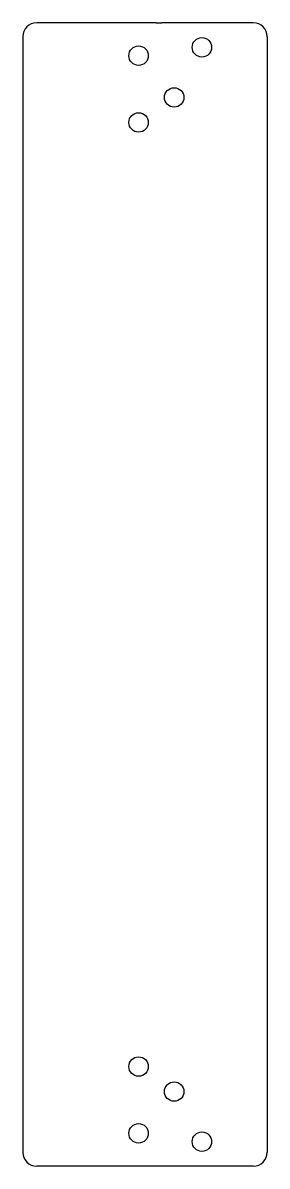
# Model space of a CAD drawing. Header units: millimetres. Extents: x 268 to 356, y -149 to 262.
import ezdxf

# ---------------------------------------------------------------- set-up
doc = ezdxf.new("R2010")
doc.units = ezdxf.units.MM
doc.layers.add('CANTONEIRA_SUSTE', color=7, linetype='Continuous')
doc.layers.add('Default', color=7, linetype='Continuous')

# ---------------------------------------------------------------- blocks, each defined once
blk = doc.blocks.new('SE')
at = {"layer": 'CANTONEIRA_SUSTE', "color": 7, "linetype": 'Continuous'}
for p, q in [((316.03, 261.88), (273.03, 261.88)), ((316.03, 261.88), (318.04, 261.88)), ((351.04, 261.88), (318.04, 261.88)), ((268.03, 256.88), (268.03, -144.12)), ((356.04, 256.88), (356.04, -144.12)), ((316.03, -149.12), (273.03, -149.12)), ((318.04, -149.12), (316.03, -149.12)), ((351.04, -149.12), (318.04, -149.12))]:
    blk.add_line(p, q, dxfattribs=at)
for centre in [(332.54, 253.08), (309.73, 250.08), (322.54, 235.08), (309.73, 226.08), (309.73, -113.32), (322.54, -122.32), (309.73, -137.32), (332.54, -140.32)]:
    blk.add_circle(centre, 3.5, dxfattribs=at)
for centre, start, end in [((273.03, 256.88), 90, 180), ((351.04, 256.88), 0, 90), ((273.03, -144.12), 180, 270), ((351.04, -144.12), 270, 0)]:
    blk.add_arc(centre, 5, start, end, dxfattribs=at)

msp = doc.modelspace()

# ---------------------------------------------------------------- block references
at = {"layer": 'Default'}
msp.add_blockref('SE', (0, 0), dxfattribs=at)

doc.saveas('drawing.dxf')
